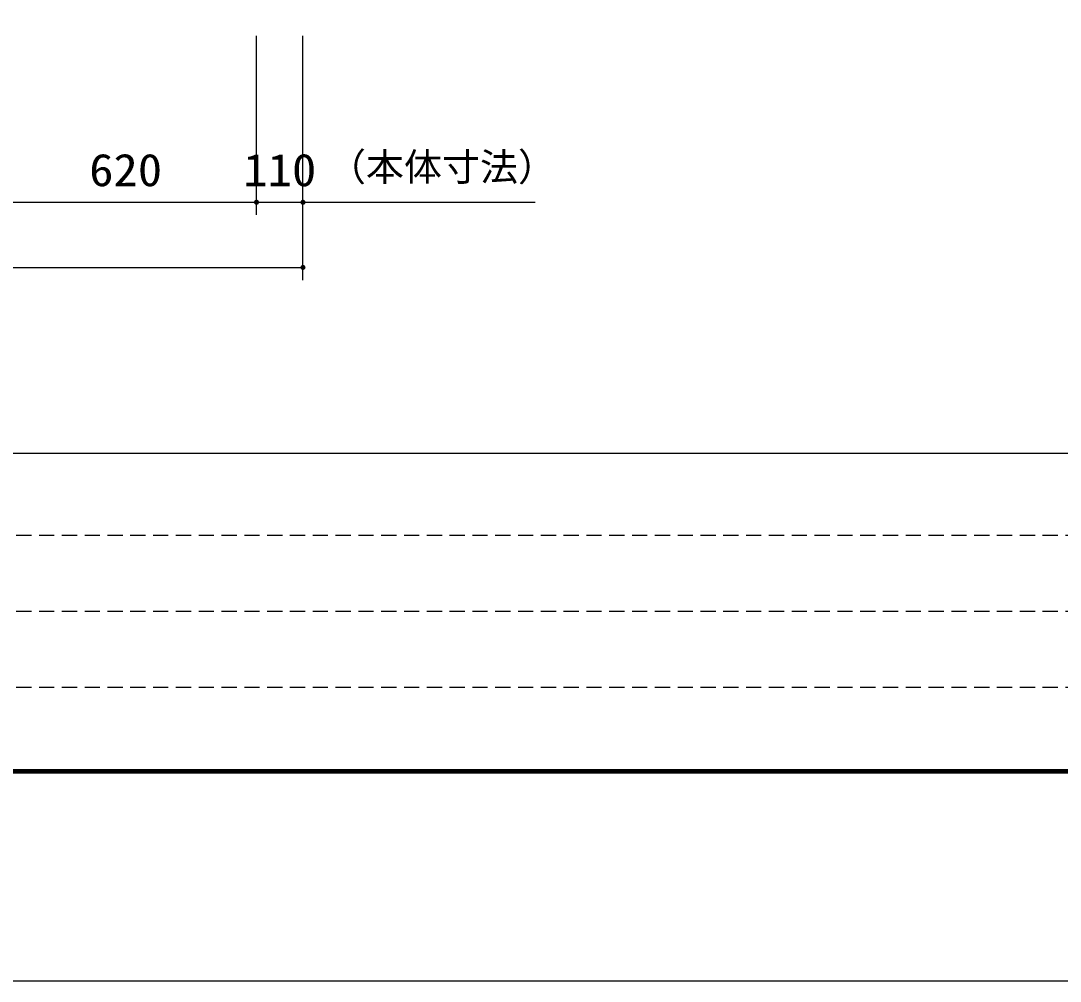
# Model space of a CAD drawing. Units: millimetres, scale not verified. Extents: x -8910 to 8910, y -6308 to 6308.
# Drawn here: x -2971 to -510, y -6308 to -4033 of the extents above; entities that cross this region are included whole.
import ezdxf
from ezdxf.enums import TextEntityAlignment as Align

# ---------------------------------------------------------------- set-up
doc = ezdxf.new("R2010")
doc.units = ezdxf.units.MM
doc.header["$LTSCALE"] = 30
doc.linetypes.add('DASHED1', pattern=[1.8, 1.2, -0.6])
for name, color, linetype, lineweight in [('0-1_製作', 5, 'Continuous', 25), ('0-B_図面枠', 7, 'Continuous', 25), ('0-C_Axis_waku', 7, 'Continuous', 25)]:
    doc.layers.add(name, color=color, linetype=linetype, lineweight=lineweight)
doc.styles.add('ＭＳ ゴシック', font='')
doc.styles.get('ＭＳ ゴシック').set_extended_font_data('MS Gothic')

msp = doc.modelspace()

# ---------------------------------------------------------------- linework, layer by layer
at = {"layer": '0-1_製作', "color": 2}
for p, q in [((-2413.21, -4492.52), (-2413.21, -4067.94)), ((-2303.21, -4492.52), (-2303.21, -4067.94)), ((-3033.19, -4462.52), (-2413.21, -4462.52)), ((-2413.21, -4462.52), (-2303.21, -4462.52)), ((-2303.21, -4646.86), (-2303.21, -4462.52)), ((-2303.21, -4462.52), (-1753.09, -4462.52)), ((-6063.23, -4616.86), (-2303.21, -4616.86))]:
    msp.add_line(p, q, dxfattribs=at)
at = {"layer": '0-1_製作'}
for points in [[(-2419.2, -4462.14), (-2413.21, -4462.52), (-2419.21, -4462.52)], [(-2419.21, -4462.52), (-2413.21, -4462.52), (-2419.16, -4463.27)], [(-2419.1, -4461.4), (-2413.21, -4462.52), (-2419.2, -4462.14)], [(-2419.16, -4463.27), (-2413.21, -4462.52), (-2419.02, -4464.01)], [(-2418.92, -4460.67), (-2413.21, -4462.52), (-2419.1, -4461.4)], [(-2419.02, -4464.01), (-2413.21, -4462.52), (-2418.79, -4464.73)], [(-2418.64, -4459.97), (-2413.21, -4462.52), (-2418.92, -4460.67)], [(-2418.79, -4464.73), (-2413.21, -4462.52), (-2418.47, -4465.41)], [(-2418.28, -4459.31), (-2413.21, -4462.52), (-2418.64, -4459.97)], [(-2418.47, -4465.41), (-2413.21, -4462.52), (-2413.21, -4468.52)], [(-2418.47, -4465.41), (-2413.21, -4468.52), (-2418.07, -4466.05)], [(-2418.28, -4459.31), (-2413.21, -4456.52), (-2413.21, -4462.52)], [(-2417.83, -4458.7), (-2413.21, -4456.52), (-2418.28, -4459.31)], [(-2418.07, -4466.05), (-2413.59, -4468.51), (-2417.59, -4466.63)], [(-2418.07, -4466.05), (-2413.21, -4468.52), (-2413.59, -4468.51)], [(-2417.32, -4458.15), (-2413.21, -4456.52), (-2417.83, -4458.7)], [(-2417.59, -4466.63), (-2414.34, -4468.41), (-2417.04, -4467.14)], [(-2417.59, -4466.63), (-2413.59, -4468.51), (-2414.34, -4468.41)], [(-2416.74, -4457.67), (-2413.21, -4456.52), (-2417.32, -4458.15)], [(-2417.04, -4467.14), (-2415.07, -4468.23), (-2416.43, -4467.59)], [(-2417.04, -4467.14), (-2414.34, -4468.41), (-2415.07, -4468.23)], [(-2416.1, -4457.26), (-2413.21, -4456.52), (-2416.74, -4457.67)], [(-2416.43, -4467.59), (-2415.07, -4468.23), (-2415.77, -4467.95)], [(-2415.42, -4456.94), (-2413.21, -4456.52), (-2416.1, -4457.26)], [(-2414.7, -4456.71), (-2413.21, -4456.52), (-2415.42, -4456.94)], [(-2413.96, -4456.57), (-2413.21, -4456.52), (-2414.7, -4456.71)], [(-2413.21, -4456.52), (-2407.21, -4462.52), (-2413.21, -4462.52)], [(-2413.21, -4456.52), (-2407.26, -4461.77), (-2407.21, -4462.52)], [(-2413.21, -4456.52), (-2407.4, -4461.03), (-2407.26, -4461.77)], [(-2413.21, -4456.52), (-2407.63, -4460.31), (-2407.4, -4461.03)], [(-2413.21, -4456.52), (-2407.95, -4459.63), (-2407.63, -4460.31)], [(-2413.21, -4456.52), (-2408.36, -4458.99), (-2407.95, -4459.63)], [(-2412.83, -4456.53), (-2408.36, -4458.99), (-2413.21, -4456.52)], [(-2413.21, -4462.52), (-2412.46, -4468.47), (-2413.21, -4468.52)], [(-2413.21, -4462.52), (-2411.72, -4468.33), (-2412.46, -4468.47)], [(-2413.21, -4462.52), (-2411, -4468.1), (-2411.72, -4468.33)], [(-2413.21, -4462.52), (-2410.32, -4467.78), (-2411, -4468.1)], [(-2413.21, -4462.52), (-2409.68, -4467.37), (-2410.32, -4467.78)], [(-2413.21, -4462.52), (-2409.1, -4466.89), (-2409.68, -4467.37)], [(-2413.21, -4462.52), (-2408.59, -4466.34), (-2409.1, -4466.89)], [(-2413.21, -4462.52), (-2408.15, -4465.73), (-2408.59, -4466.34)], [(-2413.21, -4462.52), (-2407.78, -4465.07), (-2408.15, -4465.73)], [(-2407.21, -4462.52), (-2407.78, -4465.07), (-2413.21, -4462.52)], [(-2412.83, -4456.53), (-2408.84, -4458.41), (-2408.36, -4458.99)], [(-2412.09, -4456.63), (-2408.84, -4458.41), (-2412.83, -4456.53)], [(-2412.09, -4456.63), (-2409.39, -4457.9), (-2408.84, -4458.41)], [(-2411.36, -4456.81), (-2409.39, -4457.9), (-2412.09, -4456.63)], [(-2411.36, -4456.81), (-2410, -4457.45), (-2409.39, -4457.9)], [(-2410.66, -4457.09), (-2410, -4457.45), (-2411.36, -4456.81)], [(-2407.21, -4462.52), (-2407.5, -4464.37), (-2407.78, -4465.07)], [(-2407.21, -4462.52), (-2407.32, -4463.64), (-2407.5, -4464.37)], [(-2407.21, -4462.52), (-2407.22, -4462.9), (-2407.32, -4463.64)], [(-2309.2, -4462.14), (-2303.21, -4462.52), (-2309.21, -4462.52)], [(-2309.21, -4462.52), (-2303.21, -4462.52), (-2309.16, -4463.27)], [(-2309.1, -4461.4), (-2303.21, -4462.52), (-2309.2, -4462.14)], [(-2309.16, -4463.27), (-2303.21, -4462.52), (-2309.02, -4464.01)], [(-2308.91, -4460.67), (-2303.21, -4462.52), (-2309.1, -4461.4)], [(-2309.02, -4464.01), (-2303.21, -4462.52), (-2308.79, -4464.73)], [(-2308.64, -4459.97), (-2303.21, -4462.52), (-2308.91, -4460.67)], [(-2308.79, -4464.73), (-2303.21, -4462.52), (-2308.47, -4465.41)], [(-2308.27, -4459.31), (-2303.21, -4462.52), (-2308.64, -4459.97)], [(-2308.47, -4465.41), (-2303.21, -4462.52), (-2303.21, -4468.52)], [(-2308.47, -4465.41), (-2303.21, -4468.52), (-2308.06, -4466.05)], [(-2308.27, -4459.31), (-2303.21, -4456.52), (-2303.21, -4462.52)], [(-2307.83, -4458.7), (-2303.21, -4456.52), (-2308.27, -4459.31)], [(-2308.06, -4466.05), (-2303.58, -4468.51), (-2307.58, -4466.63)], [(-2308.06, -4466.05), (-2303.21, -4468.52), (-2303.58, -4468.51)], [(-2307.32, -4458.15), (-2303.21, -4456.52), (-2307.83, -4458.7)], [(-2307.58, -4466.63), (-2304.33, -4468.41), (-2307.03, -4467.14)], [(-2307.58, -4466.63), (-2303.58, -4468.51), (-2304.33, -4468.41)], [(-2306.73, -4457.67), (-2303.21, -4456.52), (-2307.32, -4458.15)], [(-2307.03, -4467.14), (-2305.06, -4468.23), (-2306.42, -4467.59)], [(-2307.03, -4467.14), (-2304.33, -4468.41), (-2305.06, -4468.23)], [(-2306.1, -4457.26), (-2303.21, -4456.52), (-2306.73, -4457.67)], [(-2306.42, -4467.59), (-2305.06, -4468.23), (-2305.76, -4467.95)], [(-2305.42, -4456.94), (-2303.21, -4456.52), (-2306.1, -4457.26)], [(-2304.7, -4456.71), (-2303.21, -4456.52), (-2305.42, -4456.94)], [(-2303.96, -4456.57), (-2303.21, -4456.52), (-2304.7, -4456.71)], [(-2303.21, -4456.52), (-2297.21, -4462.52), (-2303.21, -4462.52)], [(-2303.21, -4456.52), (-2297.26, -4461.77), (-2297.21, -4462.52)], [(-2303.21, -4456.52), (-2297.4, -4461.03), (-2297.26, -4461.77)], [(-2303.21, -4456.52), (-2297.63, -4460.31), (-2297.4, -4461.03)], [(-2303.21, -4456.52), (-2297.95, -4459.63), (-2297.63, -4460.31)], [(-2303.21, -4456.52), (-2298.35, -4458.99), (-2297.95, -4459.63)], [(-2302.83, -4456.53), (-2298.35, -4458.99), (-2303.21, -4456.52)], [(-2303.21, -4462.52), (-2302.46, -4468.47), (-2303.21, -4468.52)], [(-2303.21, -4462.52), (-2301.72, -4468.33), (-2302.46, -4468.47)], [(-2303.21, -4462.52), (-2301, -4468.1), (-2301.72, -4468.33)], [(-2303.21, -4462.52), (-2300.32, -4467.78), (-2301, -4468.1)], [(-2303.21, -4462.52), (-2299.68, -4467.37), (-2300.32, -4467.78)], [(-2303.21, -4462.52), (-2299.1, -4466.89), (-2299.68, -4467.37)], [(-2303.21, -4462.52), (-2298.58, -4466.34), (-2299.1, -4466.89)], [(-2303.21, -4462.52), (-2298.14, -4465.73), (-2298.58, -4466.34)], [(-2303.21, -4462.52), (-2297.78, -4465.07), (-2298.14, -4465.73)], [(-2297.21, -4462.52), (-2297.78, -4465.07), (-2303.21, -4462.52)], [(-2302.83, -4456.53), (-2298.83, -4458.41), (-2298.35, -4458.99)], [(-2302.08, -4456.63), (-2298.83, -4458.41), (-2302.83, -4456.53)], [(-2302.08, -4456.63), (-2299.38, -4457.9), (-2298.83, -4458.41)], [(-2301.35, -4456.81), (-2299.38, -4457.9), (-2302.08, -4456.63)], [(-2301.35, -4456.81), (-2299.99, -4457.45), (-2299.38, -4457.9)], [(-2300.65, -4457.09), (-2299.99, -4457.45), (-2301.35, -4456.81)], [(-2297.21, -4462.52), (-2297.5, -4464.37), (-2297.78, -4465.07)], [(-2297.21, -4462.52), (-2297.31, -4463.64), (-2297.5, -4464.37)], [(-2297.21, -4462.52), (-2297.22, -4462.9), (-2297.31, -4463.64)], [(-2309.2, -4616.49), (-2303.21, -4616.86), (-2309.21, -4616.86)], [(-2309.21, -4616.86), (-2303.21, -4616.86), (-2309.16, -4617.62)], [(-2309.1, -4615.74), (-2303.21, -4616.86), (-2309.2, -4616.49)], [(-2309.16, -4617.62), (-2303.21, -4616.86), (-2309.02, -4618.36)], [(-2308.91, -4615.01), (-2303.21, -4616.86), (-2309.1, -4615.74)], [(-2309.02, -4618.36), (-2303.21, -4616.86), (-2308.79, -4619.07)], [(-2308.64, -4614.31), (-2303.21, -4616.86), (-2308.91, -4615.01)], [(-2308.79, -4619.07), (-2303.21, -4616.86), (-2308.47, -4619.75)], [(-2308.27, -4613.65), (-2303.21, -4616.86), (-2308.64, -4614.31)], [(-2308.47, -4619.75), (-2303.21, -4616.86), (-2308.06, -4620.39)], [(-2308.27, -4613.65), (-2303.21, -4610.86), (-2303.21, -4616.86)], [(-2307.83, -4613.04), (-2303.21, -4610.86), (-2308.27, -4613.65)], [(-2308.06, -4620.39), (-2303.21, -4616.86), (-2303.21, -4622.86)], [(-2308.06, -4620.39), (-2303.58, -4622.85), (-2307.58, -4620.97)], [(-2308.06, -4620.39), (-2303.21, -4622.86), (-2303.58, -4622.85)], [(-2307.32, -4612.49), (-2303.21, -4610.86), (-2307.83, -4613.04)], [(-2307.58, -4620.97), (-2304.33, -4622.76), (-2307.03, -4621.49)], [(-2307.58, -4620.97), (-2303.58, -4622.85), (-2304.33, -4622.76)], [(-2306.73, -4612.01), (-2303.21, -4610.86), (-2307.32, -4612.49)], [(-2307.03, -4621.49), (-2305.06, -4622.57), (-2306.42, -4621.93)], [(-2307.03, -4621.49), (-2304.33, -4622.76), (-2305.06, -4622.57)], [(-2306.1, -4611.61), (-2303.21, -4610.86), (-2306.73, -4612.01)], [(-2306.42, -4621.93), (-2305.06, -4622.57), (-2305.76, -4622.29)], [(-2305.42, -4611.29), (-2303.21, -4610.86), (-2306.1, -4611.61)], [(-2304.7, -4611.05), (-2303.21, -4610.86), (-2305.42, -4611.29)], [(-2303.96, -4610.91), (-2303.21, -4610.86), (-2304.7, -4611.05)], [(-2303.21, -4610.86), (-2297.21, -4616.86), (-2303.21, -4616.86)], [(-2303.21, -4610.86), (-2297.26, -4616.11), (-2297.21, -4616.86)], [(-2303.21, -4610.86), (-2297.4, -4615.37), (-2297.26, -4616.11)], [(-2303.21, -4610.86), (-2297.63, -4614.66), (-2297.4, -4615.37)], [(-2303.21, -4610.86), (-2297.95, -4613.97), (-2297.63, -4614.66)], [(-2303.21, -4610.86), (-2298.35, -4613.34), (-2297.95, -4613.97)], [(-2303.21, -4610.86), (-2298.83, -4612.76), (-2298.35, -4613.34)], [(-2302.83, -4610.88), (-2298.83, -4612.76), (-2303.21, -4610.86)], [(-2303.21, -4616.86), (-2302.46, -4622.82), (-2303.21, -4622.86)], [(-2303.21, -4616.86), (-2301.72, -4622.68), (-2302.46, -4622.82)], [(-2303.21, -4616.86), (-2301, -4622.44), (-2301.72, -4622.68)], [(-2303.21, -4616.86), (-2300.32, -4622.12), (-2301, -4622.44)], [(-2303.21, -4616.86), (-2299.68, -4621.72), (-2300.32, -4622.12)], [(-2303.21, -4616.86), (-2299.1, -4621.24), (-2299.68, -4621.72)], [(-2303.21, -4616.86), (-2298.58, -4620.69), (-2299.1, -4621.24)], [(-2303.21, -4616.86), (-2298.14, -4620.08), (-2298.58, -4620.69)], [(-2303.21, -4616.86), (-2297.78, -4619.42), (-2298.14, -4620.08)], [(-2297.21, -4616.86), (-2297.78, -4619.42), (-2303.21, -4616.86)], [(-2302.08, -4610.97), (-2298.83, -4612.76), (-2302.83, -4610.88)], [(-2302.08, -4610.97), (-2299.38, -4612.24), (-2298.83, -4612.76)], [(-2301.35, -4611.16), (-2299.38, -4612.24), (-2302.08, -4610.97)], [(-2301.35, -4611.16), (-2299.99, -4611.8), (-2299.38, -4612.24)], [(-2300.65, -4611.44), (-2299.99, -4611.8), (-2301.35, -4611.16)], [(-2297.21, -4616.86), (-2297.5, -4618.72), (-2297.78, -4619.42)], [(-2297.21, -4616.86), (-2297.31, -4617.99), (-2297.5, -4618.72)], [(-2297.21, -4616.86), (-2297.22, -4617.24), (-2297.31, -4617.99)]]:
    msp.add_solid(points, dxfattribs=at)
at = {"layer": '0-B_図面枠'}
msp.add_lwpolyline([(-8910, -6307.5), (-8910, 6307.5), (8910, 6307.5), (8910, -6307.5)], close=True, dxfattribs=at)
at = {"layer": '0-C_Axis_waku'}
for p, q in [((-7770, -5056.5), (8400, -5056.5)), ((8401.2, -5807.7), (-7771.2, -5807.7)), ((8400.6, -5807.1), (-7770.6, -5807.1)), ((-7770, -5806.5), (8400, -5806.5)), ((8408.4, -5814.9), (-7778.4, -5814.9)), ((8407.8, -5814.3), (-7777.8, -5814.3)), ((8407.2, -5813.7), (-7777.2, -5813.7)), ((8406.6, -5813.1), (-7776.6, -5813.1)), ((8406, -5812.5), (-7776, -5812.5)), ((8405.4, -5811.9), (-7775.4, -5811.9)), ((8404.8, -5811.3), (-7774.8, -5811.3)), ((8404.2, -5810.7), (-7774.2, -5810.7)), ((8403.6, -5810.1), (-7773.6, -5810.1)), ((8403, -5809.5), (-7773, -5809.5)), ((8402.4, -5808.9), (-7772.4, -5808.9)), ((8401.8, -5808.3), (-7771.8, -5808.3))]:
    msp.add_line(p, q, dxfattribs=at)
at = {"layer": '0-C_Axis_waku', "linetype": 'DASHED1'}
for p, q in [((240, -5251.5), (-7770, -5251.5)), ((240, -5431.5), (-7770, -5431.5)), ((240, -5611.5), (-7770, -5611.5))]:
    msp.add_line(p, q, dxfattribs=at)

# ---------------------------------------------------------------- texts
at = {"layer": '0-1_製作', "color": 4, "style": 'ＭＳ ゴシック', "width": 1.1}
for s, p in [('620', (-2809.45, -4447.52)), ('110', (-2444.46, -4447.52))]:
    msp.add_text(s, height=76.98, dxfattribs=at).set_placement(p, align=Align.BOTTOM_LEFT)
at = {"layer": '0-1_製作', "color": 4, "style": 'ＭＳ ゴシック'}
msp.add_text('（本体寸法）', height=65.98, dxfattribs=at).set_placement((-2244.08, -4431.59), align=Align.BOTTOM_LEFT)

doc.saveas('drawing.dxf')
